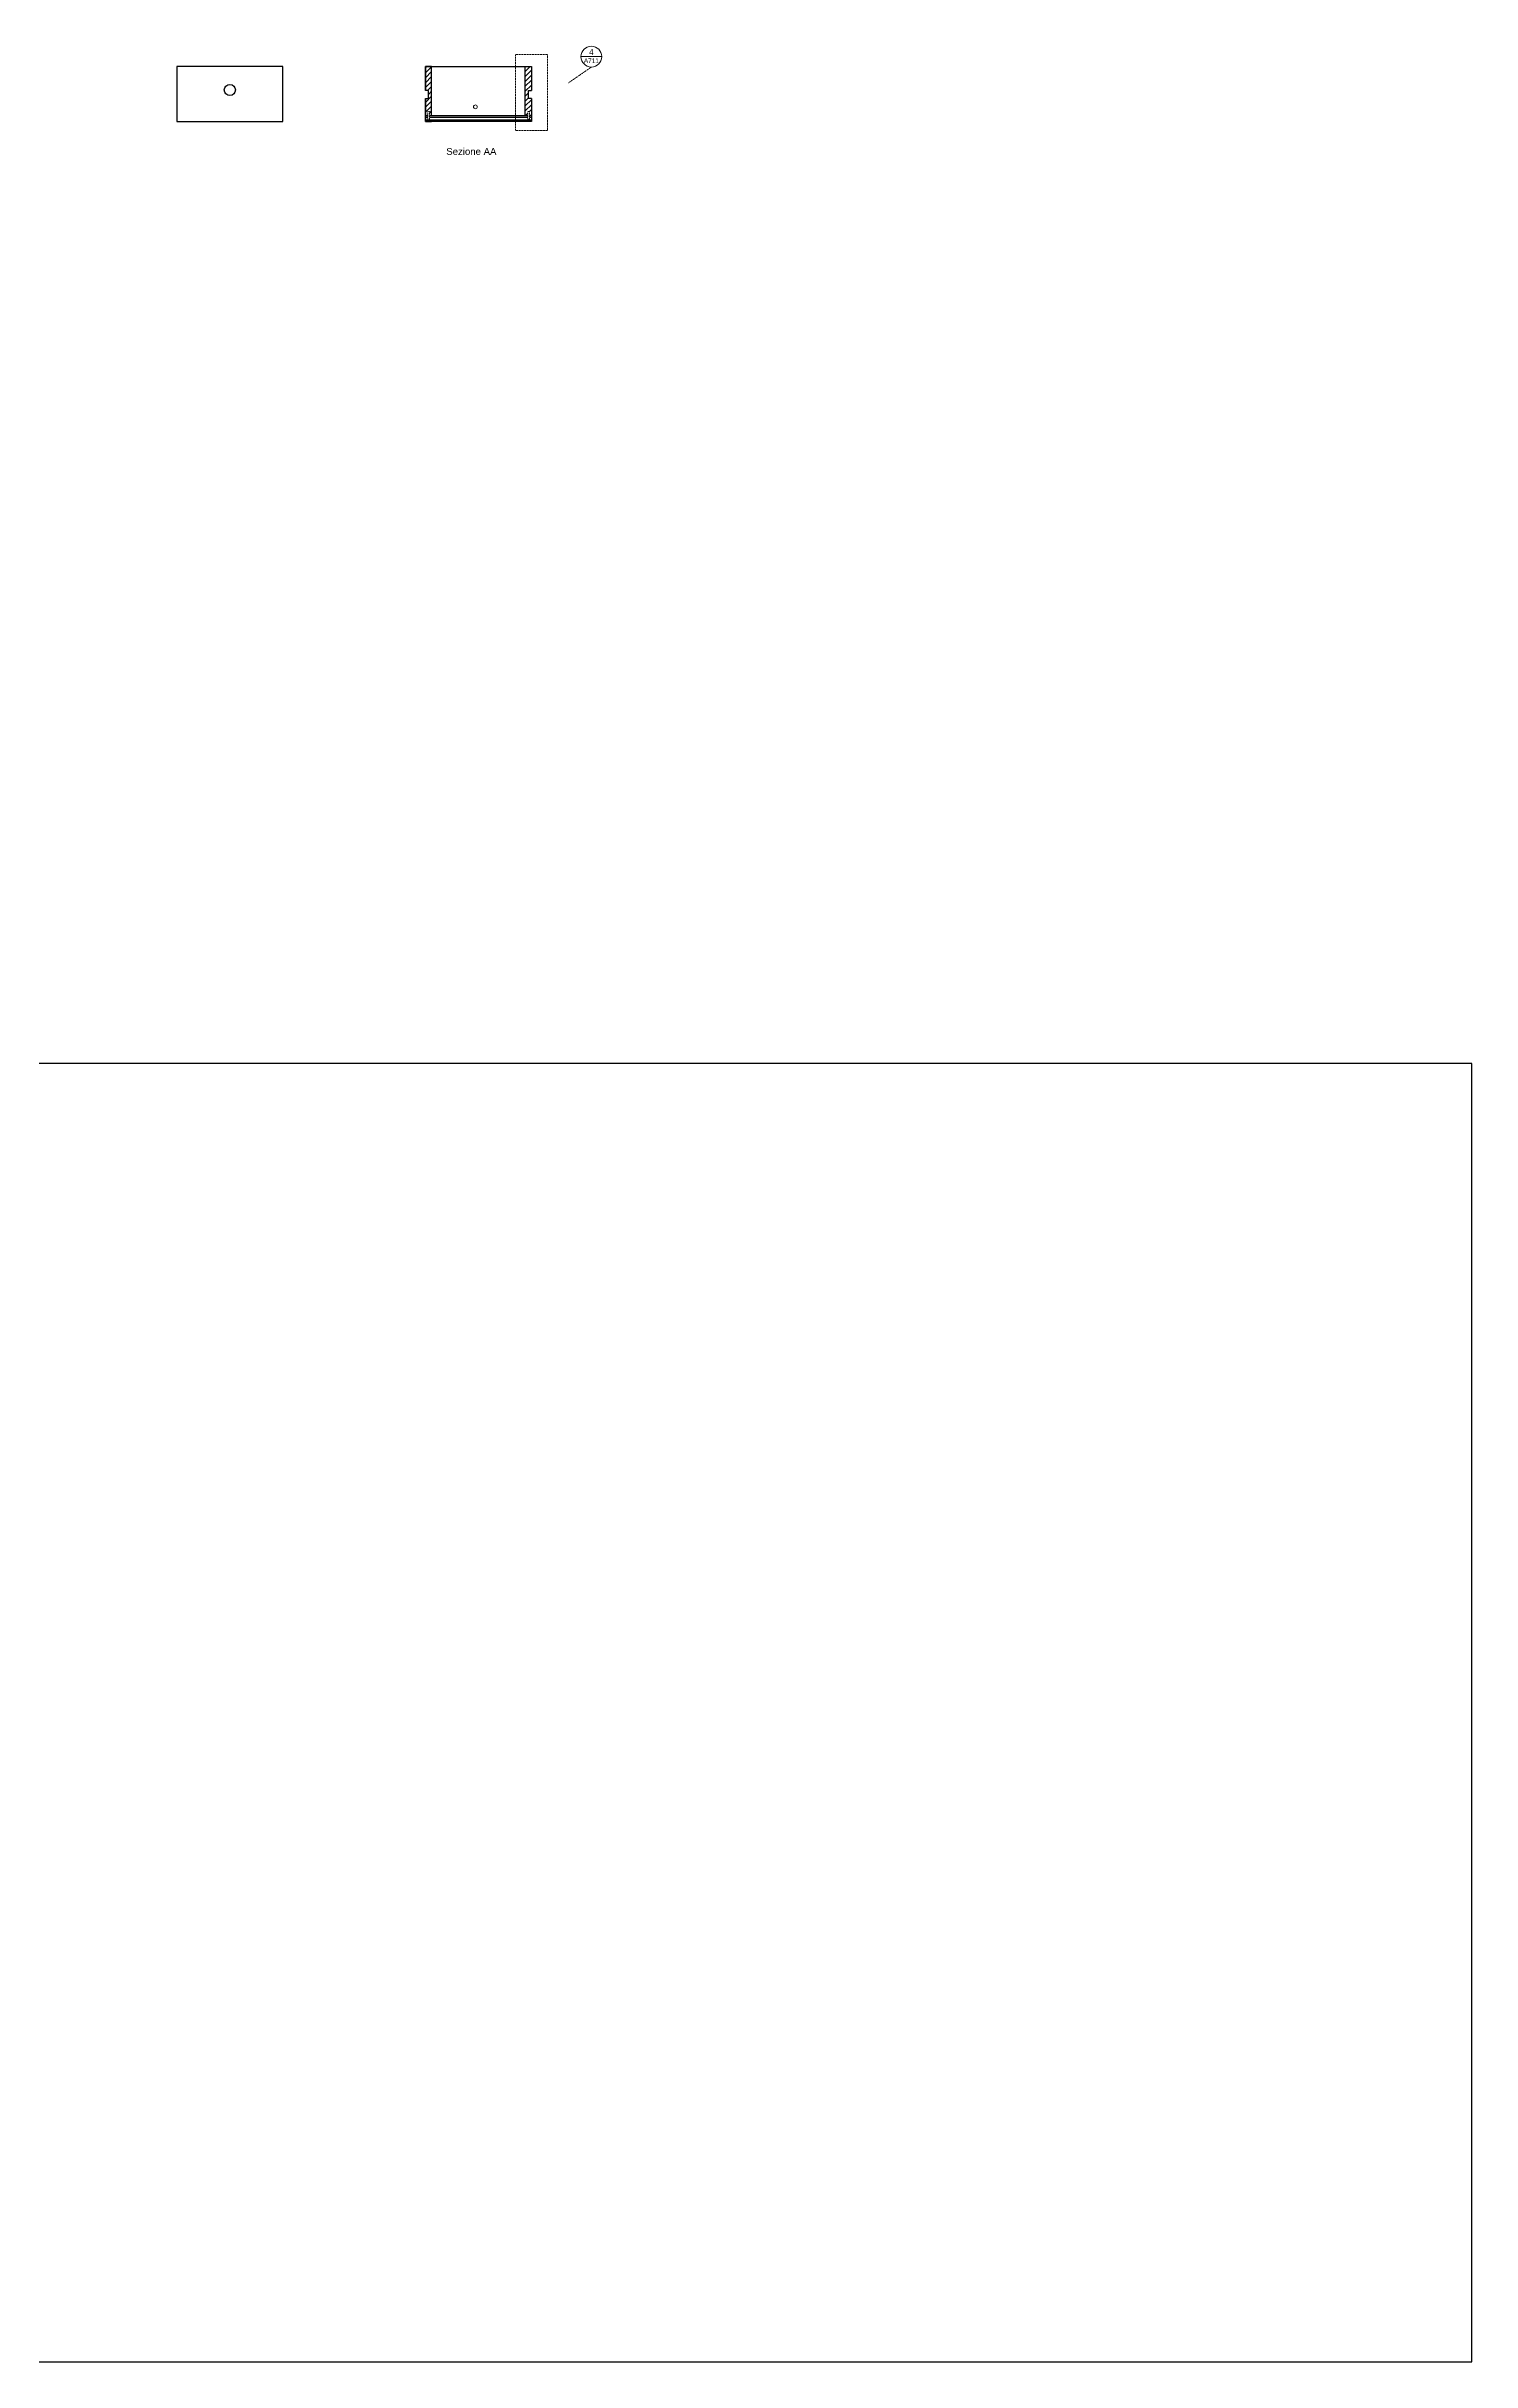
# Model space of a CAD drawing. Header units: inches. Extents: x -15438 to 28214, y -5168 to 29336.
# Drawn here: x 5746 to 10357, y 4108 to 11598 of the extents above; entities that cross this region are included whole.
import ezdxf
from ezdxf.enums import TextEntityAlignment as Align

# ---------------------------------------------------------------- set-up
doc = ezdxf.new("R2010")
doc.units = ezdxf.units.IN
doc.header["$MEASUREMENT"] = 0
doc.linetypes.add('DASHDOT', pattern=[1, 0.5, -0.25, 0, -0.25])
doc.linetypes.add('HIDDEN', pattern=[0.375, 0.25, -0.125])
for name, color, linetype, lineweight in [('A-ANNO-SYMB', 3, 'Continuous', 18), ('Arredi', 3, 'Continuous', 30), ('Dettagli', 210, 'Continuous', 5), ('Simbologia', 8, 'DASHDOT', 18), ('Tratteggi', 2, 'HIDDEN', 15)]:
    doc.layers.add(name, color=color, linetype=linetype, lineweight=lineweight)
doc.layers.add('Testo', color=1, linetype='Continuous')
doc.styles.add('ARIAL', font='Arial.ttf')
doc.styles.get("Standard").update_dxf_attribs({"font": 'Arial.ttf'})

# ---------------------------------------------------------------- blocks, each defined once
blk = doc.blocks.new('DETAGLI')
at = {"layer": 'A-ANNO-SYMB', "linetype": 'Continuous'}
blk.add_line((486.7, 356.2), (504.8, 356.2), dxfattribs=at)
blk.add_circle((495.7, 356.2), 9.05, dxfattribs=at)
for tag, p in [('SEZIONE', (495.7, 354.7)), ('TAVOLA', (495.7, 362.8))]:
    blk.add_attdef(tag, text='', height=5, dxfattribs=at).set_placement(p, align=Align.TOP_CENTER)

msp = doc.modelspace()

# ---------------------------------------------------------------- hatches: boundary and pattern name
at = {"layer": 'Dettagli'}
h = msp.add_hatch(dxfattribs=at)
h.set_pattern_fill('ANSI31', color=256, scale=90)
h.set_pattern_definition([(45, (1911.281, -5210.883), (-7.954951, 7.954951), [])])
h.paths.add_polyline_path([(6992.496, 11533.179), (6972.496, 11533.179), (6972.496, 11454.861), (6981.789, 11454.861), (6981.789, 11429.722), (6972.496, 11429.722), (6972.496, 11374.303), (6980.222, 11374.303), (6980.222, 11387.216), (6985.362, 11387.216), (6985.362, 11374.303), (6992.496, 11374.303)])
h.paths.add_polyline_path([(7315.097, 11533.179), (7295.097, 11533.179), (7295.097, 11374.303), (7303.868, 11374.303), (7303.868, 11387.216), (7309.009, 11387.216), (7309.009, 11374.303), (7315.097, 11374.303), (7315.097, 11429.722), (7305.804, 11429.722), (7305.804, 11454.861), (7315.097, 11454.861)])

# ---------------------------------------------------------------- linework, layer by layer
at = {"layer": 'Arredi'}
for p, q in [((6981.789, 11454.861), (6972.496, 11454.861)), ((6972.496, 11429.722), (6981.789, 11429.722)), ((6981.789, 11429.722), (6981.789, 11454.861)), ((7305.804, 11429.722), (7305.804, 11454.861)), ((7305.804, 11454.861), (7315.097, 11454.861)), ((7315.097, 11429.722), (7305.804, 11429.722))]:
    msp.add_line(p, q, dxfattribs=at)
for points in [[(6510.762, 11533.179), (6168.161, 11533.179), (6168.161, 11354.989), (6510.762, 11354.989)], [(4416.712, 4108.178), (10356.712, 4108.178), (10356.712, 8308.178), (4416.712, 8308.178)]]:
    msp.add_lwpolyline(points, close=True, dxfattribs=at)
for points in [[(6992.496, 11374.303), (6992.496, 11533.179), (6972.496, 11533.179), (6972.496, 11454.861)], [(6972.496, 11454.861), (6972.496, 11533.179), (7315.097, 11533.179), (7315.097, 11454.861)], [(7295.097, 11374.303), (7295.097, 11533.179), (7315.097, 11533.179), (7315.097, 11454.861)], [(6972.496, 11429.722), (6972.496, 11354.989), (6992.496, 11354.989)], [(7315.097, 11429.722), (7315.097, 11354.989), (6972.496, 11354.989), (6972.496, 11429.722)], [(7315.097, 11429.722), (7315.097, 11354.989), (7295.097, 11354.989)], [(6972.496, 11374.303), (6980.222, 11374.303)], [(6972.496, 11368.897), (6980.222, 11368.897)], [(7315.097, 11358.837), (6972.496, 11358.837)], [(7315.097, 11354.989), (6972.496, 11354.989)], [(6985.362, 11374.303), (7303.868, 11374.303)], [(6985.362, 11368.897), (7303.868, 11368.897)], [(7309.009, 11374.303), (7315.097, 11374.303)], [(7309.009, 11368.897), (7315.097, 11368.897)]]:
    msp.add_lwpolyline(points, dxfattribs=at)
msp.add_circle((6339.708, 11457.004), 18.038, dxfattribs=at)
at = {"layer": 'Dettagli'}
msp.add_circle((7134.031, 11402.324), 6.164, dxfattribs=at)
at = {"layer": 'Simbologia'}
msp.add_line((7509.101, 11531.07), (7435.266, 11480.047), dxfattribs=at)
at = {"layer": 'Tratteggi'}
for points in [[(7263.178, 11572.011), (7367.659, 11572.011), (7367.659, 11326.24), (7263.178, 11326.24)], [(6985.362, 11387.216), (6985.362, 11361.463), (6980.222, 11361.463), (6980.222, 11387.216)], [(7309.009, 11387.216), (7309.009, 11361.463), (7303.868, 11361.463), (7303.868, 11387.216)]]:
    msp.add_lwpolyline(points, close=True, dxfattribs=at)

# ---------------------------------------------------------------- block references
at = {"layer": 'Simbologia'}
ref = msp.add_blockref('DETAGLI', (5669.644, 10243.011), dxfattribs=dict(at, xscale=3.710728423342698, yscale=3.710728423342698, zscale=3.710728423342698))
ref.add_attrib('SEZIONE', 'A711', dxfattribs={"layer": 'A-ANNO-SYMB', "linetype": 'Continuous', "height": 14.8429, "style": 'ARIAL'}).set_placement((7509.101, 11559.089), align=Align.TOP_CENTER)
ref.add_attrib('TAVOLA', '4', dxfattribs={"layer": 'A-ANNO-SYMB', "linetype": 'Continuous', "height": 18.554, "style": 'ARIAL'}).set_placement((7509.101, 11589.12), align=Align.TOP_CENTER)

# ---------------------------------------------------------------- texts
at = {"layer": 'Testo', "insert": (7039.798, 11269.23), "char_height": 22.2202, "attachment_point": 1, "line_spacing_factor": 0.280897}
msp.add_mtext_dynamic_manual_height_columns('Sezione AA', width=765.17668, gutter_width=25, heights=[0], dxfattribs=at)

doc.saveas('drawing.dxf')
